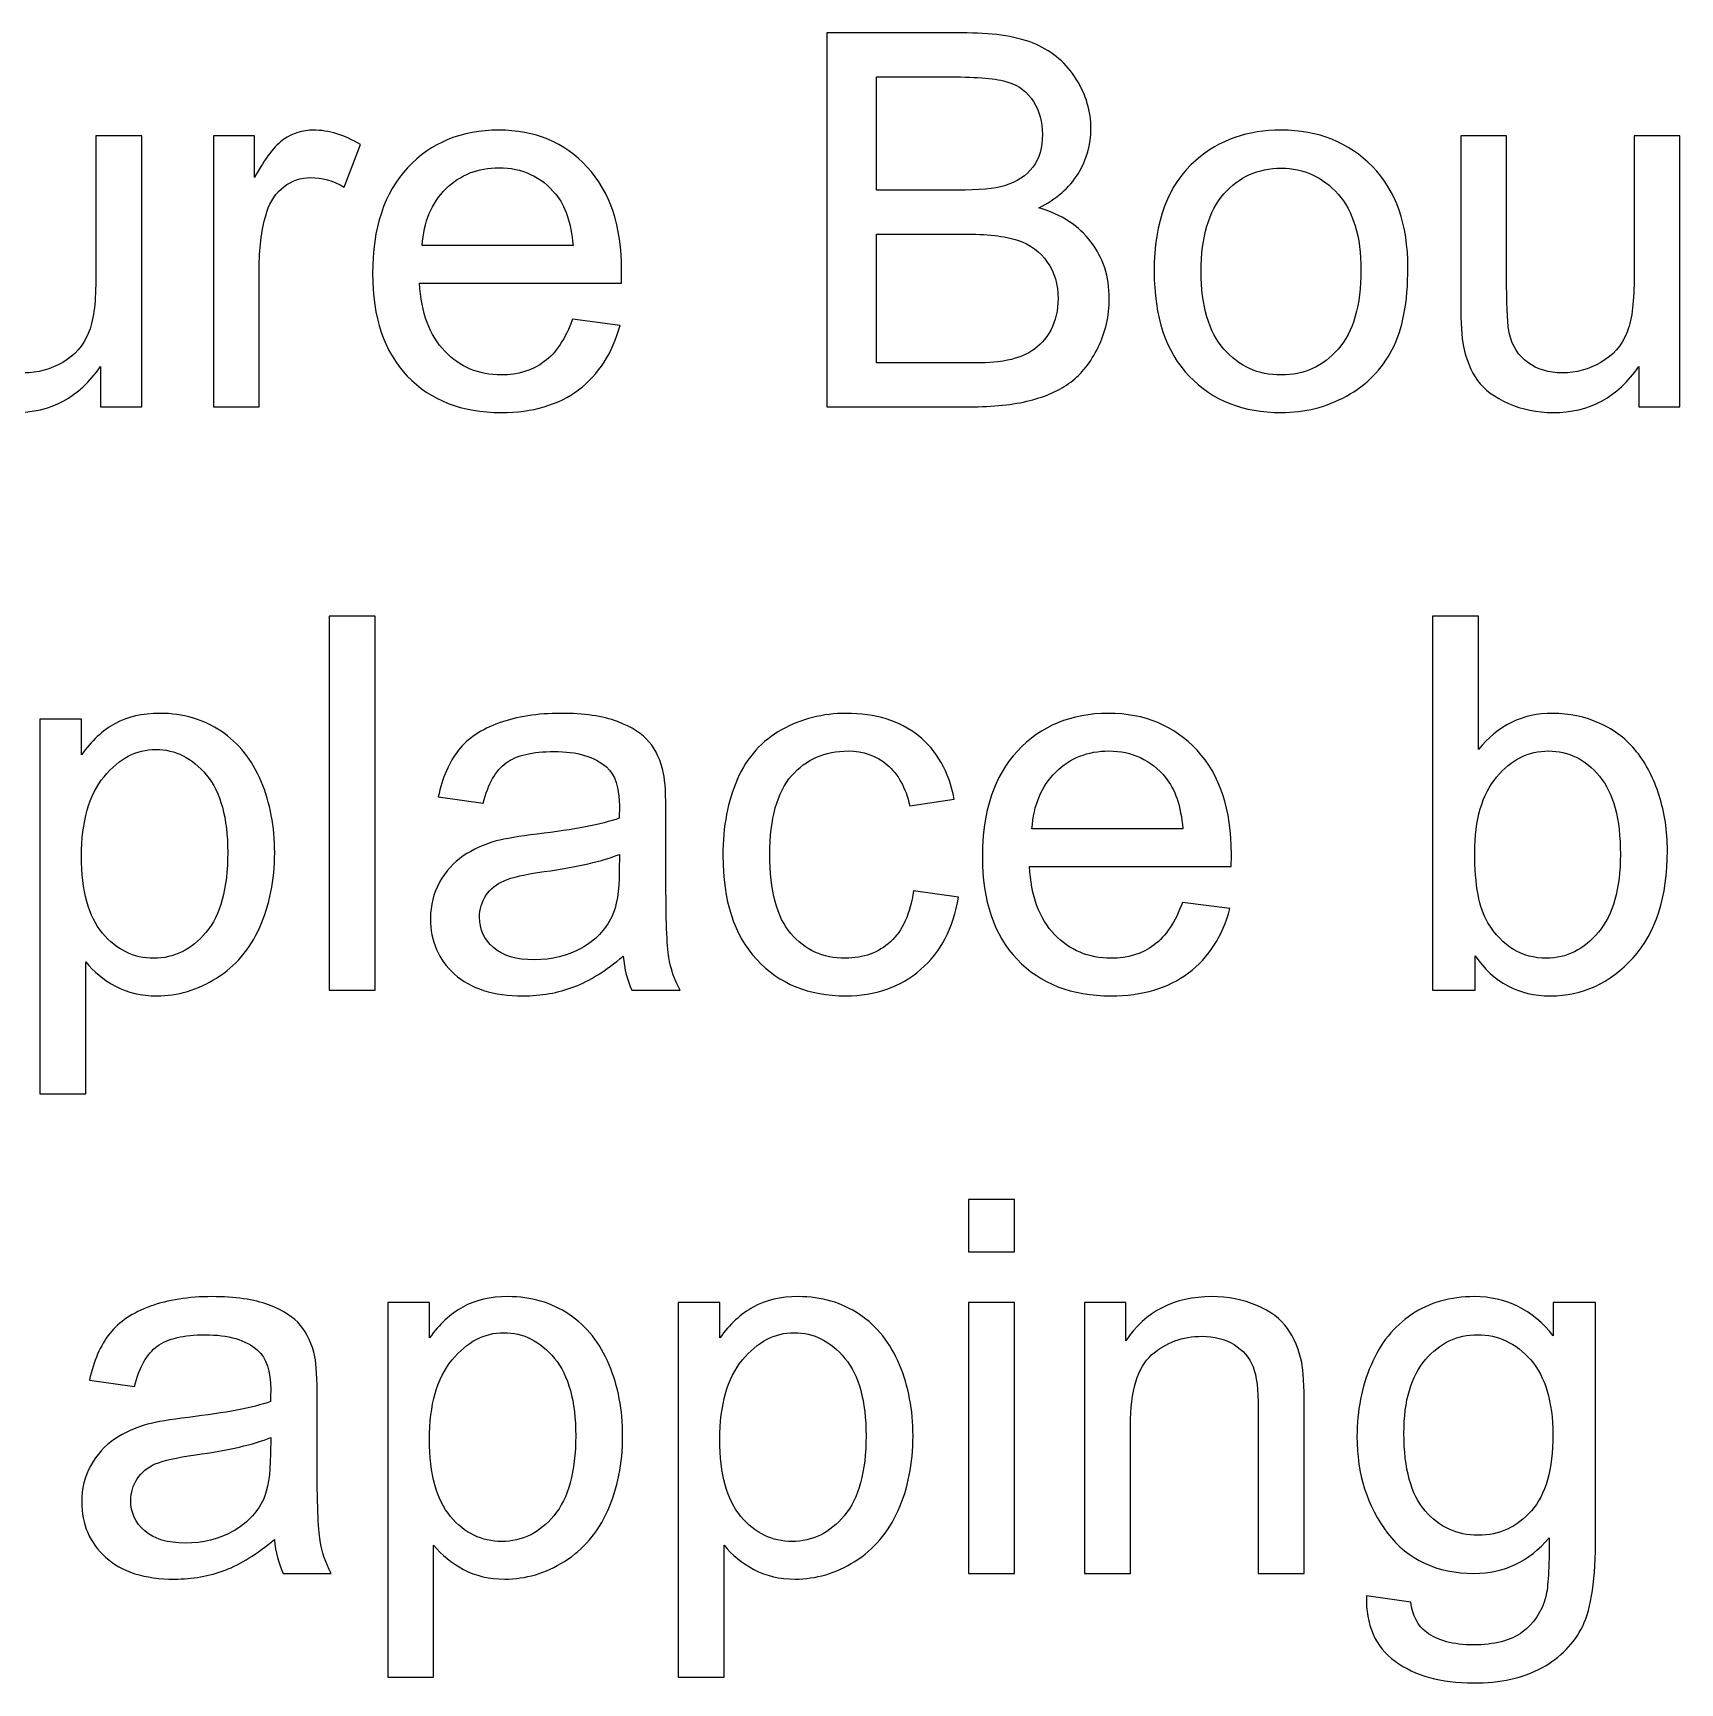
# Model space of a CAD drawing. Header units: millimetres. Extents: x 334 to 2107, y -1384 to 318.
# Drawn here: x 868.2 to 948.3, y -690.9 to -610.6 of the extents above; entities that cross this region are included whole.
import ezdxf

# ---------------------------------------------------------------- set-up
doc = ezdxf.new("R2010")
doc.units = ezdxf.units.MM
doc.header["$MEASUREMENT"] = 0
doc.layers.add('Layer 1', color=7, linetype='Continuous')

msp = doc.modelspace()

# ---------------------------------------------------------------- linework, layer by layer
at = {"layer": 'Layer 1', "color": 250}
for points, knots in [([(906.7968, -628.7709), (906.7968, -628.7709), (906.7968, -610.5845), (906.7968, -610.5845), (906.7968, -610.5845), (913.6209, -610.5845), (913.6209, -610.5845), (915.0095, -610.5845), (916.1228, -610.7665), (916.9653, -611.1348), (917.8035, -611.5031), (918.4596, -612.0704), (918.9338, -612.8366), (919.4121, -613.5986), (919.6492, -614.3987), (919.6492, -615.2369), (919.6492, -616.0116), (919.4375, -616.744), (919.0184, -617.4298), (918.5993, -618.1156), (917.9643, -618.6702), (917.1134, -619.0935), (918.2141, -619.4152), (919.0608, -619.9656), (919.6492, -620.7445), (920.2419, -621.5192), (920.5382, -622.4378), (920.5382, -623.4962), (920.5382, -624.3513), (920.3562, -625.1429), (919.9963, -625.8753), (919.6365, -626.6077), (919.192, -627.1707), (918.6628, -627.5686), (918.1337, -627.9623), (917.469, -628.2629), (916.6732, -628.4661), (915.8731, -628.6693), (914.8952, -628.7709), (913.7352, -628.7709), (913.7352, -628.7709), (906.7968, -628.7709), (906.7968, -628.7709)], [0, 0, 0, 0, 0.0714286, 0.0714286, 0.0714286, 0.1428571, 0.1428571, 0.1428571, 0.2142857, 0.2142857, 0.2142857, 0.2857143, 0.2857143, 0.2857143, 0.3571429, 0.3571429, 0.3571429, 0.4285714, 0.4285714, 0.4285714, 0.5, 0.5, 0.5, 0.5714286, 0.5714286, 0.5714286, 0.6428571, 0.6428571, 0.6428571, 0.7142857, 0.7142857, 0.7142857, 0.7857143, 0.7857143, 0.7857143, 0.8571429, 0.8571429, 0.8571429, 0.9285714, 0.9285714, 0.9285714, 1, 1, 1, 1]), ([(909.2098, -618.2299), (909.2098, -618.2299), (913.1426, -618.2299), (913.1426, -618.2299), (914.2094, -618.2299), (914.9756, -618.1579), (915.437, -618.0182), (916.0509, -617.8362), (916.5123, -617.5314), (916.8213, -617.1081), (917.1304, -616.6847), (917.287, -616.1556), (917.287, -615.5163), (917.287, -614.911), (917.1431, -614.3776), (916.851, -613.9204), (916.5631, -613.4589), (916.1482, -613.1414), (915.6106, -612.9721), (915.073, -612.8028), (914.1501, -612.7181), (912.8462, -612.7181), (912.8462, -612.7181), (909.2098, -612.7181), (909.2098, -612.7181), (909.2098, -612.7181), (909.2098, -618.2299), (909.2098, -618.2299)], [0, 0, 0, 0, 0.1111111, 0.1111111, 0.1111111, 0.2222222, 0.2222222, 0.2222222, 0.3333333, 0.3333333, 0.3333333, 0.4444444, 0.4444444, 0.4444444, 0.5555556, 0.5555556, 0.5555556, 0.6666667, 0.6666667, 0.6666667, 0.7777778, 0.7777778, 0.7777778, 0.8888889, 0.8888889, 0.8888889, 1, 1, 1, 1]), ([(871.4612, -628.7709), (871.4612, -628.7709), (871.4612, -626.8109), (871.4612, -626.8109), (870.4367, -628.3052), (869.0482, -629.0503), (867.2914, -629.0503), (866.5167, -629.0503), (865.7928, -628.9021), (865.1197, -628.6058), (864.4466, -628.3052), (863.947, -627.9327), (863.6211, -627.484), (863.2951, -627.031), (863.0665, -626.4807), (862.9353, -625.8287), (862.8464, -625.3885), (862.7998, -624.6942), (862.7998, -623.7459), (862.7998, -623.7459), (862.7998, -615.5883), (862.7998, -615.5883), (862.7998, -615.5883), (865.035, -615.5883), (865.035, -615.5883), (865.035, -615.5883), (865.035, -622.8823), (865.035, -622.8823), (865.035, -624.0465), (865.0816, -624.8339), (865.1705, -625.2361), (865.3102, -625.8245), (865.6065, -626.2817), (866.0637, -626.6161), (866.5167, -626.9506), (867.0755, -627.1199), (867.7443, -627.1199), (868.4132, -627.1199), (869.0397, -626.9506), (869.6239, -626.6077), (870.2081, -626.2648), (870.623, -625.7949), (870.8685, -625.2064), (871.1098, -624.618), (871.2326, -623.7586), (871.2326, -622.6368), (871.2326, -622.6368), (871.2326, -615.5883), (871.2326, -615.5883), (871.2326, -615.5883), (873.4678, -615.5883), (873.4678, -615.5883), (873.4678, -615.5883), (873.4678, -628.7709), (873.4678, -628.7709), (873.4678, -628.7709), (871.4612, -628.7709), (871.4612, -628.7709)], [0, 0, 0, 0, 0.0526316, 0.0526316, 0.0526316, 0.1052632, 0.1052632, 0.1052632, 0.1578947, 0.1578947, 0.1578947, 0.2105263, 0.2105263, 0.2105263, 0.2631579, 0.2631579, 0.2631579, 0.3157895, 0.3157895, 0.3157895, 0.3684211, 0.3684211, 0.3684211, 0.4210526, 0.4210526, 0.4210526, 0.4736842, 0.4736842, 0.4736842, 0.5263158, 0.5263158, 0.5263158, 0.5789474, 0.5789474, 0.5789474, 0.6315789, 0.6315789, 0.6315789, 0.6842105, 0.6842105, 0.6842105, 0.7368421, 0.7368421, 0.7368421, 0.7894737, 0.7894737, 0.7894737, 0.8421053, 0.8421053, 0.8421053, 0.8947368, 0.8947368, 0.8947368, 0.9473684, 0.9473684, 0.9473684, 1, 1, 1, 1]), ([(876.9518, -628.7709), (876.9518, -628.7709), (876.9518, -615.5883), (876.9518, -615.5883), (876.9518, -615.5883), (878.9584, -615.5883), (878.9584, -615.5883), (878.9584, -615.5883), (878.9584, -617.6076), (878.9584, -617.6076), (879.4706, -616.672), (879.9448, -616.054), (880.3808, -615.7576), (880.8168, -615.4571), (881.2952, -615.3089), (881.8159, -615.3089), (882.5694, -615.3089), (883.3357, -615.546), (884.1146, -616.0159), (884.1146, -616.0159), (883.3187, -618.0775), (883.3187, -618.0775), (882.7769, -617.7727), (882.235, -617.6203), (881.6931, -617.6203), (881.2063, -617.6203), (880.7703, -617.7685), (880.385, -618.0606), (879.9998, -618.3527), (879.7246, -618.7591), (879.5595, -619.2798), (879.3098, -620.0714), (879.187, -620.9392), (879.187, -621.8833), (879.187, -621.8833), (879.187, -628.7709), (879.187, -628.7709), (879.187, -628.7709), (876.9518, -628.7709), (876.9518, -628.7709)], [0, 0, 0, 0, 0.0769231, 0.0769231, 0.0769231, 0.1538462, 0.1538462, 0.1538462, 0.2307692, 0.2307692, 0.2307692, 0.3076923, 0.3076923, 0.3076923, 0.3846154, 0.3846154, 0.3846154, 0.4615385, 0.4615385, 0.4615385, 0.5384615, 0.5384615, 0.5384615, 0.6153846, 0.6153846, 0.6153846, 0.6923077, 0.6923077, 0.6923077, 0.7692308, 0.7692308, 0.7692308, 0.8461538, 0.8461538, 0.8461538, 0.9230769, 0.9230769, 0.9230769, 1, 1, 1, 1]), ([(894.427, -624.5037), (894.427, -624.5037), (896.7384, -624.8085), (896.7384, -624.8085), (896.3786, -626.1505), (895.7055, -627.1961), (894.7233, -627.9369), (893.7412, -628.6778), (892.4881, -629.0503), (890.9599, -629.0503), (889.038, -629.0503), (887.514, -628.4576), (886.3879, -627.2723), (885.2618, -626.0912), (884.6988, -624.4275), (884.6988, -622.2897), (884.6988, -620.0799), (885.2661, -618.3611), (886.4048, -617.1419), (887.5436, -615.9185), (889.021, -615.3089), (890.8371, -615.3089), (892.594, -615.3089), (894.0291, -615.9058), (895.1424, -617.1038), (896.2558, -618.3019), (896.8146, -619.9867), (896.8146, -622.1584), (896.8146, -622.2897), (896.8104, -622.4886), (896.8019, -622.7511), (896.8019, -622.7511), (886.9848, -622.7511), (886.9848, -622.7511), (887.0695, -624.1947), (887.4759, -625.3038), (888.2125, -626.07), (888.9448, -626.8363), (889.8635, -627.2215), (890.9599, -627.2215), (891.7769, -627.2215), (892.4754, -627.0056), (893.0512, -626.5738), (893.6311, -626.142), (894.0883, -625.452), (894.427, -624.5037)], [0, 0, 0, 0, 0.0666667, 0.0666667, 0.0666667, 0.1333333, 0.1333333, 0.1333333, 0.2, 0.2, 0.2, 0.2666667, 0.2666667, 0.2666667, 0.3333333, 0.3333333, 0.3333333, 0.4, 0.4, 0.4, 0.4666667, 0.4666667, 0.4666667, 0.5333333, 0.5333333, 0.5333333, 0.6, 0.6, 0.6, 0.6666667, 0.6666667, 0.6666667, 0.7333333, 0.7333333, 0.7333333, 0.8, 0.8, 0.8, 0.8666667, 0.8666667, 0.8666667, 0.9333333, 0.9333333, 0.9333333, 1, 1, 1, 1]), ([(922.7226, -622.1796), (922.7226, -619.7454), (923.3999, -617.942), (924.7588, -616.7694), (925.8891, -615.7957), (927.2734, -615.3089), (928.9033, -615.3089), (930.7109, -615.3089), (932.1926, -615.9016), (933.344, -617.0869), (934.4913, -618.268), (935.067, -619.9063), (935.067, -621.9933), (935.067, -623.6867), (934.813, -625.0159), (934.305, -625.9854), (933.797, -626.9548), (933.0562, -627.7083), (932.0825, -628.246), (931.1131, -628.7836), (930.0505, -629.0503), (928.9033, -629.0503), (927.0575, -629.0503), (925.5674, -628.4619), (924.4286, -627.2808), (923.2899, -626.0997), (922.7226, -624.3979), (922.7226, -622.1796)], [0, 0, 0, 0, 0.1111111, 0.1111111, 0.1111111, 0.2222222, 0.2222222, 0.2222222, 0.3333333, 0.3333333, 0.3333333, 0.4444444, 0.4444444, 0.4444444, 0.5555556, 0.5555556, 0.5555556, 0.6666667, 0.6666667, 0.6666667, 0.7777778, 0.7777778, 0.7777778, 0.8888889, 0.8888889, 0.8888889, 1, 1, 1, 1]), ([(946.298, -628.7709), (946.298, -628.7709), (946.298, -626.8109), (946.298, -626.8109), (945.2735, -628.3052), (943.885, -629.0503), (942.1282, -629.0503), (941.3535, -629.0503), (940.6296, -628.9021), (939.9565, -628.6058), (939.2834, -628.3052), (938.7838, -627.9327), (938.4579, -627.484), (938.1319, -627.031), (937.9033, -626.4807), (937.7721, -625.8287), (937.6832, -625.3885), (937.6366, -624.6942), (937.6366, -623.7459), (937.6366, -623.7459), (937.6366, -615.5883), (937.6366, -615.5883), (937.6366, -615.5883), (939.8718, -615.5883), (939.8718, -615.5883), (939.8718, -615.5883), (939.8718, -622.8823), (939.8718, -622.8823), (939.8718, -624.0465), (939.9184, -624.8339), (940.0073, -625.2361), (940.147, -625.8245), (940.4433, -626.2817), (940.9005, -626.6161), (941.3535, -626.9506), (941.9123, -627.1199), (942.5811, -627.1199), (943.25, -627.1199), (943.8765, -626.9506), (944.4607, -626.6077), (945.0449, -626.2648), (945.4598, -625.7949), (945.7053, -625.2064), (945.9466, -624.618), (946.0694, -623.7586), (946.0694, -622.6368), (946.0694, -622.6368), (946.0694, -615.5883), (946.0694, -615.5883), (946.0694, -615.5883), (948.3046, -615.5883), (948.3046, -615.5883), (948.3046, -615.5883), (948.3046, -628.7709), (948.3046, -628.7709), (948.3046, -628.7709), (946.298, -628.7709), (946.298, -628.7709)], [0, 0, 0, 0, 0.0526316, 0.0526316, 0.0526316, 0.1052632, 0.1052632, 0.1052632, 0.1578947, 0.1578947, 0.1578947, 0.2105263, 0.2105263, 0.2105263, 0.2631579, 0.2631579, 0.2631579, 0.3157895, 0.3157895, 0.3157895, 0.3684211, 0.3684211, 0.3684211, 0.4210526, 0.4210526, 0.4210526, 0.4736842, 0.4736842, 0.4736842, 0.5263158, 0.5263158, 0.5263158, 0.5789474, 0.5789474, 0.5789474, 0.6315789, 0.6315789, 0.6315789, 0.6842105, 0.6842105, 0.6842105, 0.7368421, 0.7368421, 0.7368421, 0.7894737, 0.7894737, 0.7894737, 0.8421053, 0.8421053, 0.8421053, 0.8947368, 0.8947368, 0.8947368, 0.9473684, 0.9473684, 0.9473684, 1, 1, 1, 1]), ([(887.1118, -620.9223), (887.1118, -620.9223), (894.4524, -620.9223), (894.4524, -620.9223), (894.355, -619.8132), (894.0714, -618.9834), (893.61, -618.4289), (892.903, -617.5695), (891.9801, -617.1377), (890.8498, -617.1377), (889.8254, -617.1377), (888.966, -617.4806), (888.2675, -618.1664), (887.5732, -618.8522), (887.188, -619.7708), (887.1118, -620.9223)], [0, 0, 0, 0, 0.2, 0.2, 0.2, 0.4, 0.4, 0.4, 0.6, 0.6, 0.6, 0.8, 0.8, 0.8, 1, 1, 1, 1]), ([(925.0086, -622.1838), (925.0086, -623.8687), (925.3769, -625.1302), (926.1135, -625.9642), (926.8543, -626.8024), (927.7814, -627.2215), (928.9033, -627.2215), (930.0124, -627.2215), (930.9353, -626.8024), (931.6761, -625.96), (932.4127, -625.1175), (932.781, -623.8348), (932.781, -622.1119), (932.781, -620.4863), (932.4085, -619.2544), (931.6676, -618.4204), (930.9268, -617.5822), (930.0039, -617.1631), (928.9033, -617.1631), (927.7814, -617.1631), (926.8543, -617.578), (926.1135, -618.4119), (925.3769, -619.2459), (925.0086, -620.5032), (925.0086, -622.1838)], [0, 0, 0, 0, 0.125, 0.125, 0.125, 0.25, 0.25, 0.25, 0.375, 0.375, 0.375, 0.5, 0.5, 0.5, 0.625, 0.625, 0.625, 0.75, 0.75, 0.75, 0.875, 0.875, 0.875, 1, 1, 1, 1]), ([(909.2098, -626.6373), (909.2098, -626.6373), (913.7395, -626.6373), (913.7395, -626.6373), (914.5184, -626.6373), (915.0645, -626.6077), (915.382, -626.5484), (915.9323, -626.451), (916.398, -626.2859), (916.7705, -626.0531), (917.1431, -625.8203), (917.4479, -625.4816), (917.6892, -625.0371), (917.9305, -624.5926), (918.049, -624.0804), (918.049, -623.5004), (918.049, -622.8188), (917.8754, -622.2304), (917.5241, -621.7266), (917.1769, -621.2229), (916.6943, -620.8715), (916.0763, -620.6683), (915.4624, -620.4651), (914.5734, -620.3635), (913.4177, -620.3635), (913.4177, -620.3635), (909.2098, -620.3635), (909.2098, -620.3635), (909.2098, -620.3635), (909.2098, -626.6373), (909.2098, -626.6373)], [0, 0, 0, 0, 0.1, 0.1, 0.1, 0.2, 0.2, 0.2, 0.3, 0.3, 0.3, 0.4, 0.4, 0.4, 0.5, 0.5, 0.5, 0.6, 0.6, 0.6, 0.7, 0.7, 0.7, 0.8, 0.8, 0.8, 0.9, 0.9, 0.9, 1, 1, 1, 1]), ([(882.5822, -657.147), (882.5822, -657.147), (882.5822, -638.9606), (882.5822, -638.9606), (882.5822, -638.9606), (884.8174, -638.9606), (884.8174, -638.9606), (884.8174, -638.9606), (884.8174, -657.147), (884.8174, -657.147), (884.8174, -657.147), (882.5822, -657.147), (882.5822, -657.147)], [0, 0, 0, 0, 0.25, 0.25, 0.25, 0.5, 0.5, 0.5, 0.75, 0.75, 0.75, 1, 1, 1, 1]), ([(938.3436, -657.147), (938.3436, -657.147), (936.2608, -657.147), (936.2608, -657.147), (936.2608, -657.147), (936.2608, -638.9606), (936.2608, -638.9606), (936.2608, -638.9606), (938.496, -638.9606), (938.496, -638.9606), (938.496, -638.9606), (938.496, -645.4503), (938.496, -645.4503), (939.44, -644.2734), (940.6423, -643.685), (942.107, -643.685), (942.9156, -643.685), (943.6861, -643.8459), (944.41, -644.1718), (945.1339, -644.4978), (945.7265, -644.9592), (946.1964, -645.5477), (946.6621, -646.1403), (947.0304, -646.8515), (947.2929, -647.6855), (947.5596, -648.5152), (947.6908, -649.4085), (947.6908, -650.3567), (947.6908, -652.6089), (947.132, -654.353), (946.0186, -655.5807), (944.901, -656.8126), (943.5633, -657.4264), (942.0012, -657.4264), (940.4476, -657.4264), (939.2284, -656.7787), (938.3436, -655.4875), (938.3436, -655.4875), (938.3436, -657.147), (938.3436, -657.147)], [0, 0, 0, 0, 0.0769231, 0.0769231, 0.0769231, 0.1538462, 0.1538462, 0.1538462, 0.2307692, 0.2307692, 0.2307692, 0.3076923, 0.3076923, 0.3076923, 0.3846154, 0.3846154, 0.3846154, 0.4615385, 0.4615385, 0.4615385, 0.5384615, 0.5384615, 0.5384615, 0.6153846, 0.6153846, 0.6153846, 0.6923077, 0.6923077, 0.6923077, 0.7692308, 0.7692308, 0.7692308, 0.8461538, 0.8461538, 0.8461538, 0.9230769, 0.9230769, 0.9230769, 1, 1, 1, 1]), ([(868.5064, -662.2016), (868.5064, -662.2016), (868.5064, -643.9644), (868.5064, -643.9644), (868.5064, -643.9644), (870.5384, -643.9644), (870.5384, -643.9644), (870.5384, -643.9644), (870.5384, -645.6958), (870.5384, -645.6958), (871.0168, -645.027), (871.5586, -644.5232), (872.164, -644.1888), (872.7651, -643.8543), (873.4975, -643.685), (874.3569, -643.685), (875.4829, -643.685), (876.4735, -643.9729), (877.3329, -644.5528), (878.1923, -645.1286), (878.84, -645.9456), (879.2802, -646.9955), (879.7163, -648.0496), (879.9364, -649.201), (879.9364, -650.4583), (879.9364, -651.8003), (879.6951, -653.011), (879.2125, -654.0905), (878.7299, -655.1658), (878.0272, -655.9913), (877.1043, -656.567), (876.1857, -657.1385), (875.2162, -657.4264), (874.2002, -657.4264), (873.4552, -657.4264), (872.7863, -657.2698), (872.1979, -656.9565), (871.6052, -656.6432), (871.1226, -656.2495), (870.7416, -655.7712), (870.7416, -655.7712), (870.7416, -662.2016), (870.7416, -662.2016), (870.7416, -662.2016), (868.5064, -662.2016), (868.5064, -662.2016)], [0, 0, 0, 0, 0.0666667, 0.0666667, 0.0666667, 0.1333333, 0.1333333, 0.1333333, 0.2, 0.2, 0.2, 0.2666667, 0.2666667, 0.2666667, 0.3333333, 0.3333333, 0.3333333, 0.4, 0.4, 0.4, 0.4666667, 0.4666667, 0.4666667, 0.5333333, 0.5333333, 0.5333333, 0.6, 0.6, 0.6, 0.6666667, 0.6666667, 0.6666667, 0.7333333, 0.7333333, 0.7333333, 0.8, 0.8, 0.8, 0.8666667, 0.8666667, 0.8666667, 0.9333333, 0.9333333, 0.9333333, 1, 1, 1, 1]), ([(896.8866, -655.496), (896.0569, -656.203), (895.2568, -656.6983), (894.4905, -656.9904), (893.7243, -657.2825), (892.903, -657.4264), (892.0225, -657.4264), (890.5747, -657.4264), (889.4613, -657.075), (888.6824, -656.3681), (887.9035, -655.6653), (887.514, -654.7636), (887.514, -653.6672), (887.514, -653.0237), (887.6622, -652.4353), (887.9543, -651.9019), (888.2506, -651.3685), (888.6358, -650.9452), (889.11, -650.6234), (889.5883, -650.3017), (890.1217, -650.0562), (890.7186, -649.8911), (891.1589, -649.7768), (891.8235, -649.6667), (892.7083, -649.5566), (894.5117, -649.345), (895.8452, -649.0867), (896.6961, -648.7904), (896.7046, -648.4856), (896.7088, -648.2909), (896.7088, -648.2104), (896.7088, -647.3045), (896.4971, -646.6653), (896.0738, -646.2927), (895.5023, -645.789), (894.6514, -645.5392), (893.5253, -645.5392), (892.4712, -645.5392), (891.6923, -645.7255), (891.1928, -646.0938), (890.689, -646.4621), (890.3207, -647.114), (890.0794, -648.0538), (890.0794, -648.0538), (887.895, -647.749), (887.895, -647.749), (888.094, -646.8134), (888.4199, -646.0557), (888.8771, -645.4799), (889.3343, -644.9042), (889.9947, -644.4639), (890.8583, -644.1507), (891.7177, -643.8416), (892.721, -643.685), (893.8555, -643.685), (894.9816, -643.685), (895.9002, -643.8162), (896.6072, -644.0829), (897.3099, -644.3496), (897.8306, -644.6798), (898.1608, -645.082), (898.491, -645.4842), (898.7239, -645.9922), (898.8593, -646.606), (898.9313, -646.987), (898.9694, -647.6728), (898.9694, -648.6592), (898.9694, -648.6592), (898.9694, -651.6225), (898.9694, -651.6225), (898.9694, -653.6926), (899.016, -655.0007), (899.1091, -655.5553), (899.198, -656.1098), (899.3843, -656.639), (899.6552, -657.147), (899.6552, -657.147), (897.3184, -657.147), (897.3184, -657.147), (897.094, -656.6771), (896.9501, -656.1268), (896.8866, -655.496)], [0, 0, 0, 0, 0.037037, 0.037037, 0.037037, 0.0740741, 0.0740741, 0.0740741, 0.1111111, 0.1111111, 0.1111111, 0.1481481, 0.1481481, 0.1481481, 0.1851852, 0.1851852, 0.1851852, 0.2222222, 0.2222222, 0.2222222, 0.2592593, 0.2592593, 0.2592593, 0.2962963, 0.2962963, 0.2962963, 0.3333333, 0.3333333, 0.3333333, 0.3703704, 0.3703704, 0.3703704, 0.4074074, 0.4074074, 0.4074074, 0.4444444, 0.4444444, 0.4444444, 0.4814815, 0.4814815, 0.4814815, 0.5185185, 0.5185185, 0.5185185, 0.5555556, 0.5555556, 0.5555556, 0.5925926, 0.5925926, 0.5925926, 0.6296296, 0.6296296, 0.6296296, 0.6666667, 0.6666667, 0.6666667, 0.7037037, 0.7037037, 0.7037037, 0.7407407, 0.7407407, 0.7407407, 0.7777778, 0.7777778, 0.7777778, 0.8148148, 0.8148148, 0.8148148, 0.8518519, 0.8518519, 0.8518519, 0.8888889, 0.8888889, 0.8888889, 0.9259259, 0.9259259, 0.9259259, 0.962963, 0.962963, 0.962963, 1, 1, 1, 1]), ([(911.0132, -652.321), (911.0132, -652.321), (913.1976, -652.6258), (913.1976, -652.6258), (912.9563, -654.1286), (912.3467, -655.3013), (911.3603, -656.1522), (910.374, -657.0031), (909.159, -657.4264), (907.7239, -657.4264), (905.9247, -657.4264), (904.4769, -656.838), (903.3847, -655.6611), (902.2883, -654.4842), (901.7422, -652.7994), (901.7422, -650.6065), (901.7422, -649.1841), (901.9793, -647.9437), (902.4492, -646.8769), (902.9191, -645.8144), (903.6345, -645.0143), (904.5997, -644.4851), (905.5607, -643.9517), (906.6063, -643.685), (907.7408, -643.685), (909.1675, -643.685), (910.3401, -644.0448), (911.246, -644.7687), (912.1562, -645.4926), (912.7404, -646.5213), (912.9944, -647.8506), (912.9944, -647.8506), (910.8354, -648.1808), (910.8354, -648.1808), (910.628, -647.296), (910.2639, -646.6314), (909.7347, -646.1827), (909.2098, -645.7382), (908.5748, -645.5138), (907.8297, -645.5138), (906.7037, -645.5138), (905.7893, -645.916), (905.0823, -646.7203), (904.3796, -647.5289), (904.0282, -648.7989), (904.0282, -650.543), (904.0282, -652.3125), (904.3669, -653.5952), (905.0442, -654.3953), (905.7258, -655.1954), (906.6105, -655.5976), (907.6985, -655.5976), (908.579, -655.5976), (909.3114, -655.3309), (909.8956, -654.7933), (910.484, -654.2599), (910.8566, -653.4344), (911.0132, -652.321)], [0, 0, 0, 0, 0.0526316, 0.0526316, 0.0526316, 0.1052632, 0.1052632, 0.1052632, 0.1578947, 0.1578947, 0.1578947, 0.2105263, 0.2105263, 0.2105263, 0.2631579, 0.2631579, 0.2631579, 0.3157895, 0.3157895, 0.3157895, 0.3684211, 0.3684211, 0.3684211, 0.4210526, 0.4210526, 0.4210526, 0.4736842, 0.4736842, 0.4736842, 0.5263158, 0.5263158, 0.5263158, 0.5789474, 0.5789474, 0.5789474, 0.6315789, 0.6315789, 0.6315789, 0.6842105, 0.6842105, 0.6842105, 0.7368421, 0.7368421, 0.7368421, 0.7894737, 0.7894737, 0.7894737, 0.8421053, 0.8421053, 0.8421053, 0.8947368, 0.8947368, 0.8947368, 0.9473684, 0.9473684, 0.9473684, 1, 1, 1, 1]), ([(924.0942, -652.8798), (924.0942, -652.8798), (926.4056, -653.1846), (926.4056, -653.1846), (926.0458, -654.5266), (925.3727, -655.5722), (924.3905, -656.313), (923.4084, -657.0539), (922.1553, -657.4264), (920.6271, -657.4264), (918.7052, -657.4264), (917.1812, -656.8337), (916.0551, -655.6484), (914.929, -654.4673), (914.366, -652.8036), (914.366, -650.6658), (914.366, -648.456), (914.9333, -646.7372), (916.072, -645.518), (917.2108, -644.2946), (918.6882, -643.685), (920.5043, -643.685), (922.2612, -643.685), (923.6963, -644.2819), (924.8096, -645.4799), (925.923, -646.678), (926.4818, -648.3628), (926.4818, -650.5345), (926.4818, -650.6658), (926.4776, -650.8647), (926.4691, -651.1272), (926.4691, -651.1272), (916.652, -651.1272), (916.652, -651.1272), (916.7367, -652.5708), (917.1431, -653.6799), (917.8797, -654.4461), (918.612, -655.2124), (919.5307, -655.5976), (920.6271, -655.5976), (921.4441, -655.5976), (922.1426, -655.3817), (922.7184, -654.9499), (923.2983, -654.5181), (923.7555, -653.8281), (924.0942, -652.8798)], [0, 0, 0, 0, 0.0666667, 0.0666667, 0.0666667, 0.1333333, 0.1333333, 0.1333333, 0.2, 0.2, 0.2, 0.2666667, 0.2666667, 0.2666667, 0.3333333, 0.3333333, 0.3333333, 0.4, 0.4, 0.4, 0.4666667, 0.4666667, 0.4666667, 0.5333333, 0.5333333, 0.5333333, 0.6, 0.6, 0.6, 0.6666667, 0.6666667, 0.6666667, 0.7333333, 0.7333333, 0.7333333, 0.8, 0.8, 0.8, 0.8666667, 0.8666667, 0.8666667, 0.9333333, 0.9333333, 0.9333333, 1, 1, 1, 1]), ([(870.5384, -650.6361), (870.5384, -652.3252), (870.8813, -653.5741), (871.5629, -654.3826), (872.2487, -655.1912), (873.0784, -655.5976), (874.0521, -655.5976), (875.0427, -655.5976), (875.8893, -655.1785), (876.5921, -654.3403), (877.299, -653.5021), (877.6504, -652.2067), (877.6504, -650.4499), (877.6504, -648.7735), (877.3075, -647.5204), (876.6175, -646.6864), (875.9274, -645.8525), (875.1062, -645.4376), (874.1494, -645.4376), (873.2012, -645.4376), (872.363, -645.8821), (871.6348, -646.7669), (870.9025, -647.6559), (870.5384, -648.9428), (870.5384, -650.6361)], [0, 0, 0, 0, 0.125, 0.125, 0.125, 0.25, 0.25, 0.25, 0.375, 0.375, 0.375, 0.5, 0.5, 0.5, 0.625, 0.625, 0.625, 0.75, 0.75, 0.75, 0.875, 0.875, 0.875, 1, 1, 1, 1]), ([(916.779, -649.2984), (916.779, -649.2984), (924.1196, -649.2984), (924.1196, -649.2984), (924.0222, -648.1893), (923.7386, -647.3595), (923.2772, -646.805), (922.5702, -645.9456), (921.6473, -645.5138), (920.517, -645.5138), (919.4926, -645.5138), (918.6332, -645.8567), (917.9347, -646.5425), (917.2404, -647.2283), (916.8552, -648.1469), (916.779, -649.2984)], [0, 0, 0, 0, 0.2, 0.2, 0.2, 0.4, 0.4, 0.4, 0.6, 0.6, 0.6, 0.8, 0.8, 0.8, 1, 1, 1, 1]), ([(938.3182, -650.4583), (938.3182, -652.0331), (938.5341, -653.1719), (938.9617, -653.8746), (939.6644, -655.0219), (940.6127, -655.5976), (941.8107, -655.5976), (942.7886, -655.5976), (943.631, -655.1743), (944.338, -654.3276), (945.0492, -653.4809), (945.4048, -652.2194), (945.4048, -650.543), (945.4048, -648.8243), (945.0661, -647.5585), (944.3846, -646.7415), (943.703, -645.9244), (942.8775, -645.5138), (941.9123, -645.5138), (940.9344, -645.5138), (940.092, -645.9371), (939.385, -646.7838), (938.6738, -647.6305), (938.3182, -648.8539), (938.3182, -650.4583)], [0, 0, 0, 0, 0.125, 0.125, 0.125, 0.25, 0.25, 0.25, 0.375, 0.375, 0.375, 0.5, 0.5, 0.5, 0.625, 0.625, 0.625, 0.75, 0.75, 0.75, 0.875, 0.875, 0.875, 1, 1, 1, 1]), ([(896.7088, -650.543), (895.896, -650.8732), (894.6768, -651.1526), (893.0512, -651.3812), (892.1283, -651.5124), (891.4764, -651.6606), (891.0954, -651.8257), (890.7144, -651.9908), (890.4223, -652.2321), (890.2149, -652.5454), (890.0074, -652.8629), (889.9016, -653.2142), (889.9016, -653.6037), (889.9016, -654.1921), (890.126, -654.6874), (890.5789, -655.0811), (891.0319, -655.4748), (891.6923, -655.6738), (892.5601, -655.6738), (893.4195, -655.6738), (894.1857, -655.4875), (894.8588, -655.1108), (895.5277, -654.7382), (896.023, -654.226), (896.3363, -653.5783), (896.5776, -653.0745), (896.6961, -652.3337), (896.6961, -651.3558), (896.6961, -651.3558), (896.7088, -650.543), (896.7088, -650.543)], [0, 0, 0, 0, 0.1, 0.1, 0.1, 0.2, 0.2, 0.2, 0.3, 0.3, 0.3, 0.4, 0.4, 0.4, 0.5, 0.5, 0.5, 0.6, 0.6, 0.6, 0.7, 0.7, 0.7, 0.8, 0.8, 0.8, 0.9, 0.9, 0.9, 1, 1, 1, 1]), ([(913.6886, -669.8767), (913.6886, -669.8767), (913.6886, -667.3367), (913.6886, -667.3367), (913.6886, -667.3367), (915.9238, -667.3367), (915.9238, -667.3367), (915.9238, -667.3367), (915.9238, -669.8767), (915.9238, -669.8767), (915.9238, -669.8767), (913.6886, -669.8767), (913.6886, -669.8767)], [0, 0, 0, 0, 0.25, 0.25, 0.25, 0.5, 0.5, 0.5, 0.75, 0.75, 0.75, 1, 1, 1, 1]), ([(879.9194, -683.8721), (879.0897, -684.5791), (878.2896, -685.0744), (877.5233, -685.3665), (876.7571, -685.6586), (875.9358, -685.8025), (875.0553, -685.8025), (873.6075, -685.8025), (872.4941, -685.4511), (871.7152, -684.7442), (870.9363, -684.0414), (870.5468, -683.1397), (870.5468, -682.0433), (870.5468, -681.3998), (870.695, -680.8114), (870.9871, -680.278), (871.2834, -679.7446), (871.6686, -679.3213), (872.1428, -678.9995), (872.6211, -678.6778), (873.1545, -678.4323), (873.7514, -678.2672), (874.1917, -678.1529), (874.8563, -678.0428), (875.7411, -677.9327), (877.5445, -677.7211), (878.878, -677.4628), (879.7289, -677.1665), (879.7374, -676.8617), (879.7416, -676.667), (879.7416, -676.5865), (879.7416, -675.6806), (879.5299, -675.0414), (879.1066, -674.6688), (878.5351, -674.1651), (877.6842, -673.9153), (876.5581, -673.9153), (875.504, -673.9153), (874.7251, -674.1016), (874.2256, -674.4699), (873.7218, -674.8382), (873.3535, -675.4901), (873.1122, -676.4299), (873.1122, -676.4299), (870.9278, -676.1251), (870.9278, -676.1251), (871.1268, -675.1895), (871.4527, -674.4318), (871.9099, -673.856), (872.3671, -673.2803), (873.0275, -672.84), (873.8911, -672.5268), (874.7505, -672.2177), (875.7538, -672.0611), (876.8883, -672.0611), (878.0144, -672.0611), (878.933, -672.1923), (879.64, -672.459), (880.3427, -672.7257), (880.8634, -673.0559), (881.1936, -673.4581), (881.5238, -673.8603), (881.7567, -674.3683), (881.8921, -674.9821), (881.9641, -675.3631), (882.0022, -676.0489), (882.0022, -677.0353), (882.0022, -677.0353), (882.0022, -679.9986), (882.0022, -679.9986), (882.0022, -682.0687), (882.0488, -683.3768), (882.1419, -683.9314), (882.2308, -684.4859), (882.4171, -685.0151), (882.688, -685.5231), (882.688, -685.5231), (880.3512, -685.5231), (880.3512, -685.5231), (880.1268, -685.0532), (879.9829, -684.5029), (879.9194, -683.8721)], [0, 0, 0, 0, 0.037037, 0.037037, 0.037037, 0.0740741, 0.0740741, 0.0740741, 0.1111111, 0.1111111, 0.1111111, 0.1481481, 0.1481481, 0.1481481, 0.1851852, 0.1851852, 0.1851852, 0.2222222, 0.2222222, 0.2222222, 0.2592593, 0.2592593, 0.2592593, 0.2962963, 0.2962963, 0.2962963, 0.3333333, 0.3333333, 0.3333333, 0.3703704, 0.3703704, 0.3703704, 0.4074074, 0.4074074, 0.4074074, 0.4444444, 0.4444444, 0.4444444, 0.4814815, 0.4814815, 0.4814815, 0.5185185, 0.5185185, 0.5185185, 0.5555556, 0.5555556, 0.5555556, 0.5925926, 0.5925926, 0.5925926, 0.6296296, 0.6296296, 0.6296296, 0.6666667, 0.6666667, 0.6666667, 0.7037037, 0.7037037, 0.7037037, 0.7407407, 0.7407407, 0.7407407, 0.7777778, 0.7777778, 0.7777778, 0.8148148, 0.8148148, 0.8148148, 0.8518519, 0.8518519, 0.8518519, 0.8888889, 0.8888889, 0.8888889, 0.9259259, 0.9259259, 0.9259259, 0.962963, 0.962963, 0.962963, 1, 1, 1, 1]), ([(885.4354, -690.5777), (885.4354, -690.5777), (885.4354, -672.3405), (885.4354, -672.3405), (885.4354, -672.3405), (887.4674, -672.3405), (887.4674, -672.3405), (887.4674, -672.3405), (887.4674, -674.0719), (887.4674, -674.0719), (887.9458, -673.4031), (888.4876, -672.8993), (889.093, -672.5649), (889.6941, -672.2304), (890.4265, -672.0611), (891.2859, -672.0611), (892.4119, -672.0611), (893.4025, -672.349), (894.2619, -672.9289), (895.1213, -673.5047), (895.769, -674.3217), (896.2092, -675.3716), (896.6453, -676.4257), (896.8654, -677.5771), (896.8654, -678.8344), (896.8654, -680.1764), (896.6241, -681.3871), (896.1415, -682.4666), (895.6589, -683.5419), (894.9562, -684.3674), (894.0333, -684.9431), (893.1147, -685.5146), (892.1452, -685.8025), (891.1292, -685.8025), (890.3842, -685.8025), (889.7153, -685.6459), (889.1269, -685.3326), (888.5342, -685.0193), (888.0516, -684.6256), (887.6706, -684.1473), (887.6706, -684.1473), (887.6706, -690.5777), (887.6706, -690.5777), (887.6706, -690.5777), (885.4354, -690.5777), (885.4354, -690.5777)], [0, 0, 0, 0, 0.0666667, 0.0666667, 0.0666667, 0.1333333, 0.1333333, 0.1333333, 0.2, 0.2, 0.2, 0.2666667, 0.2666667, 0.2666667, 0.3333333, 0.3333333, 0.3333333, 0.4, 0.4, 0.4, 0.4666667, 0.4666667, 0.4666667, 0.5333333, 0.5333333, 0.5333333, 0.6, 0.6, 0.6, 0.6666667, 0.6666667, 0.6666667, 0.7333333, 0.7333333, 0.7333333, 0.8, 0.8, 0.8, 0.8666667, 0.8666667, 0.8666667, 0.9333333, 0.9333333, 0.9333333, 1, 1, 1, 1]), ([(899.562, -690.5777), (899.562, -690.5777), (899.562, -672.3405), (899.562, -672.3405), (899.562, -672.3405), (901.594, -672.3405), (901.594, -672.3405), (901.594, -672.3405), (901.594, -674.0719), (901.594, -674.0719), (902.0724, -673.4031), (902.6142, -672.8993), (903.2196, -672.5649), (903.8207, -672.2304), (904.5531, -672.0611), (905.4125, -672.0611), (906.5385, -672.0611), (907.5291, -672.349), (908.3885, -672.9289), (909.2479, -673.5047), (909.8956, -674.3217), (910.3358, -675.3716), (910.7719, -676.4257), (910.992, -677.5771), (910.992, -678.8344), (910.992, -680.1764), (910.7507, -681.3871), (910.2681, -682.4666), (909.7855, -683.5419), (909.0828, -684.3674), (908.1599, -684.9431), (907.2413, -685.5146), (906.2718, -685.8025), (905.2558, -685.8025), (904.5108, -685.8025), (903.8419, -685.6459), (903.2535, -685.3326), (902.6608, -685.0193), (902.1782, -684.6256), (901.7972, -684.1473), (901.7972, -684.1473), (901.7972, -690.5777), (901.7972, -690.5777), (901.7972, -690.5777), (899.562, -690.5777), (899.562, -690.5777)], [0, 0, 0, 0, 0.0666667, 0.0666667, 0.0666667, 0.1333333, 0.1333333, 0.1333333, 0.2, 0.2, 0.2, 0.2666667, 0.2666667, 0.2666667, 0.3333333, 0.3333333, 0.3333333, 0.4, 0.4, 0.4, 0.4666667, 0.4666667, 0.4666667, 0.5333333, 0.5333333, 0.5333333, 0.6, 0.6, 0.6, 0.6666667, 0.6666667, 0.6666667, 0.7333333, 0.7333333, 0.7333333, 0.8, 0.8, 0.8, 0.8666667, 0.8666667, 0.8666667, 0.9333333, 0.9333333, 0.9333333, 1, 1, 1, 1]), ([(913.6886, -685.5231), (913.6886, -685.5231), (913.6886, -672.3405), (913.6886, -672.3405), (913.6886, -672.3405), (915.9238, -672.3405), (915.9238, -672.3405), (915.9238, -672.3405), (915.9238, -685.5231), (915.9238, -685.5231), (915.9238, -685.5231), (913.6886, -685.5231), (913.6886, -685.5231)], [0, 0, 0, 0, 0.25, 0.25, 0.25, 0.5, 0.5, 0.5, 0.75, 0.75, 0.75, 1, 1, 1, 1]), ([(919.3316, -685.5231), (919.3316, -685.5231), (919.3316, -672.3405), (919.3316, -672.3405), (919.3316, -672.3405), (921.3382, -672.3405), (921.3382, -672.3405), (921.3382, -672.3405), (921.3382, -674.2116), (921.3382, -674.2116), (922.3034, -672.7765), (923.7004, -672.0611), (925.525, -672.0611), (926.3208, -672.0611), (927.049, -672.205), (927.7136, -672.4887), (928.3782, -672.7723), (928.8778, -673.1491), (929.208, -673.6105), (929.5382, -674.0719), (929.771, -674.6223), (929.9022, -675.2573), (929.9827, -675.6721), (930.025, -676.396), (930.025, -677.429), (930.025, -677.429), (930.025, -685.5231), (930.025, -685.5231), (930.025, -685.5231), (927.7898, -685.5231), (927.7898, -685.5231), (927.7898, -685.5231), (927.7898, -677.5136), (927.7898, -677.5136), (927.7898, -676.6035), (927.7051, -675.9219), (927.5316, -675.4732), (927.358, -675.0244), (927.049, -674.6646), (926.6087, -674.3937), (926.1684, -674.127), (925.6477, -673.9915), (925.0551, -673.9915), (924.1068, -673.9915), (923.2898, -674.2921), (922.5997, -674.8974), (921.9097, -675.4986), (921.5668, -676.6458), (921.5668, -678.3307), (921.5668, -678.3307), (921.5668, -685.5231), (921.5668, -685.5231), (921.5668, -685.5231), (919.3316, -685.5231), (919.3316, -685.5231)], [0, 0, 0, 0, 0.0555556, 0.0555556, 0.0555556, 0.1111111, 0.1111111, 0.1111111, 0.1666667, 0.1666667, 0.1666667, 0.2222222, 0.2222222, 0.2222222, 0.2777778, 0.2777778, 0.2777778, 0.3333333, 0.3333333, 0.3333333, 0.3888889, 0.3888889, 0.3888889, 0.4444444, 0.4444444, 0.4444444, 0.5, 0.5, 0.5, 0.5555556, 0.5555556, 0.5555556, 0.6111111, 0.6111111, 0.6111111, 0.6666667, 0.6666667, 0.6666667, 0.7222222, 0.7222222, 0.7222222, 0.7777778, 0.7777778, 0.7777778, 0.8333333, 0.8333333, 0.8333333, 0.8888889, 0.8888889, 0.8888889, 0.9444444, 0.9444444, 0.9444444, 1, 1, 1, 1]), ([(933.0476, -686.6153), (933.0476, -686.6153), (935.2066, -686.9201), (935.2066, -686.9201), (935.2955, -687.589), (935.5495, -688.0758), (935.9643, -688.3848), (936.5189, -688.7955), (937.2767, -689.0029), (938.2376, -689.0029), (939.2706, -689.0029), (940.0707, -688.7955), (940.6337, -688.3848), (941.1967, -687.9742), (941.5777, -687.3942), (941.7767, -686.6534), (941.891, -686.2004), (941.946, -685.2479), (941.9376, -683.7959), (940.9597, -684.9474), (939.7447, -685.5231), (938.2884, -685.5231), (936.4766, -685.5231), (935.0711, -684.8712), (934.0805, -683.5631), (933.0857, -682.2592), (932.5904, -680.6929), (932.5904, -678.8683), (932.5904, -677.611), (932.819, -676.4511), (933.2719, -675.3885), (933.7249, -674.3259), (934.3853, -673.5089), (935.2489, -672.9289), (936.1125, -672.349), (937.1285, -672.0611), (938.2969, -672.0611), (939.8505, -672.0611), (941.1332, -672.6961), (942.1408, -673.9661), (942.1408, -673.9661), (942.1408, -672.3405), (942.1408, -672.3405), (942.1408, -672.3405), (944.1982, -672.3405), (944.1982, -672.3405), (944.1982, -672.3405), (944.1982, -683.7239), (944.1982, -683.7239), (944.1982, -685.7771), (943.9907, -687.2291), (943.5716, -688.0843), (943.1568, -688.9394), (942.4921, -689.6167), (941.5904, -690.112), (940.6845, -690.6073), (939.5711, -690.8571), (938.2503, -690.8571), (936.6798, -690.8571), (935.414, -690.5057), (934.4488, -689.7988), (933.4794, -689.096), (933.0137, -688.0335), (933.0476, -686.6153)], [0, 0, 0, 0, 0.047619, 0.047619, 0.047619, 0.0952381, 0.0952381, 0.0952381, 0.1428571, 0.1428571, 0.1428571, 0.1904762, 0.1904762, 0.1904762, 0.2380952, 0.2380952, 0.2380952, 0.2857143, 0.2857143, 0.2857143, 0.3333333, 0.3333333, 0.3333333, 0.3809524, 0.3809524, 0.3809524, 0.4285714, 0.4285714, 0.4285714, 0.4761905, 0.4761905, 0.4761905, 0.5238095, 0.5238095, 0.5238095, 0.5714286, 0.5714286, 0.5714286, 0.6190476, 0.6190476, 0.6190476, 0.6666667, 0.6666667, 0.6666667, 0.7142857, 0.7142857, 0.7142857, 0.7619048, 0.7619048, 0.7619048, 0.8095238, 0.8095238, 0.8095238, 0.8571429, 0.8571429, 0.8571429, 0.9047619, 0.9047619, 0.9047619, 0.952381, 0.952381, 0.952381, 1, 1, 1, 1]), ([(887.4674, -679.0122), (887.4674, -680.7013), (887.8103, -681.9502), (888.4919, -682.7587), (889.1777, -683.5673), (890.0074, -683.9737), (890.9811, -683.9737), (891.9717, -683.9737), (892.8183, -683.5546), (893.5211, -682.7164), (894.228, -681.8782), (894.5794, -680.5828), (894.5794, -678.826), (894.5794, -677.1496), (894.2365, -675.8965), (893.5465, -675.0625), (892.8564, -674.2286), (892.0352, -673.8137), (891.0784, -673.8137), (890.1302, -673.8137), (889.292, -674.2582), (888.5638, -675.143), (887.8315, -676.032), (887.4674, -677.3189), (887.4674, -679.0122)], [0, 0, 0, 0, 0.125, 0.125, 0.125, 0.25, 0.25, 0.25, 0.375, 0.375, 0.375, 0.5, 0.5, 0.5, 0.625, 0.625, 0.625, 0.75, 0.75, 0.75, 0.875, 0.875, 0.875, 1, 1, 1, 1]), ([(901.594, -679.0122), (901.594, -680.7013), (901.9369, -681.9502), (902.6185, -682.7587), (903.3043, -683.5673), (904.134, -683.9737), (905.1077, -683.9737), (906.0983, -683.9737), (906.9449, -683.5546), (907.6477, -682.7164), (908.3546, -681.8782), (908.706, -680.5828), (908.706, -678.826), (908.706, -677.1496), (908.3631, -675.8965), (907.6731, -675.0625), (906.983, -674.2286), (906.1618, -673.8137), (905.205, -673.8137), (904.2568, -673.8137), (903.4186, -674.2582), (902.6904, -675.143), (901.9581, -676.032), (901.594, -677.3189), (901.594, -679.0122)], [0, 0, 0, 0, 0.125, 0.125, 0.125, 0.25, 0.25, 0.25, 0.375, 0.375, 0.375, 0.5, 0.5, 0.5, 0.625, 0.625, 0.625, 0.75, 0.75, 0.75, 0.875, 0.875, 0.875, 1, 1, 1, 1]), ([(934.8764, -678.7074), (934.8764, -680.4304), (935.2193, -681.6877), (935.9051, -682.4793), (936.5951, -683.271), (937.4545, -683.6689), (938.4874, -683.6689), (939.5161, -683.6689), (940.3755, -683.2752), (941.074, -682.4878), (941.7682, -681.7004), (942.1154, -680.4643), (942.1154, -678.7794), (942.1154, -677.1707), (941.7555, -675.9558), (941.0401, -675.1387), (940.3247, -674.3217), (939.4611, -673.9153), (938.4535, -673.9153), (937.4587, -673.9153), (936.6163, -674.3175), (935.9178, -675.1218), (935.2235, -675.9261), (934.8764, -677.1199), (934.8764, -678.7074)], [0, 0, 0, 0, 0.125, 0.125, 0.125, 0.25, 0.25, 0.25, 0.375, 0.375, 0.375, 0.5, 0.5, 0.5, 0.625, 0.625, 0.625, 0.75, 0.75, 0.75, 0.875, 0.875, 0.875, 1, 1, 1, 1]), ([(879.7416, -678.9191), (878.9288, -679.2493), (877.7096, -679.5287), (876.084, -679.7573), (875.1611, -679.8885), (874.5092, -680.0367), (874.1282, -680.2018), (873.7472, -680.3669), (873.4551, -680.6082), (873.2477, -680.9215), (873.0402, -681.239), (872.9344, -681.5903), (872.9344, -681.9798), (872.9344, -682.5682), (873.1588, -683.0635), (873.6117, -683.4572), (874.0647, -683.8509), (874.7251, -684.0499), (875.5929, -684.0499), (876.4523, -684.0499), (877.2185, -683.8636), (877.8916, -683.4869), (878.5605, -683.1143), (879.0558, -682.6021), (879.3691, -681.9544), (879.6104, -681.4506), (879.7289, -680.7098), (879.7289, -679.7319), (879.7289, -679.7319), (879.7416, -678.9191), (879.7416, -678.9191)], [0, 0, 0, 0, 0.1, 0.1, 0.1, 0.2, 0.2, 0.2, 0.3, 0.3, 0.3, 0.4, 0.4, 0.4, 0.5, 0.5, 0.5, 0.6, 0.6, 0.6, 0.7, 0.7, 0.7, 0.8, 0.8, 0.8, 0.9, 0.9, 0.9, 1, 1, 1, 1])]:
    msp.add_open_spline(points, degree=3, knots=knots, dxfattribs=at)

doc.saveas('drawing.dxf')
